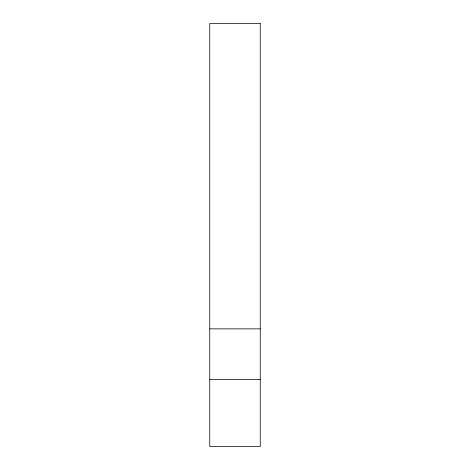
<?xml version="1.0" encoding="UTF-8"?>
<svg xmlns="http://www.w3.org/2000/svg" width="470" height="470" viewBox="0 0 470 470"><rect width="100%" height="100%" fill="white"/><g stroke="black" fill="none" stroke-linecap="round" stroke-linejoin="round"><path stroke-width="0.7" d="M209.755 328.859L260.245 328.859M209.755 379.355L260.245 379.355M260.245 23.5L209.755 23.5L209.755 446.5L260.245 446.5L260.245 23.5"/></g></svg>
